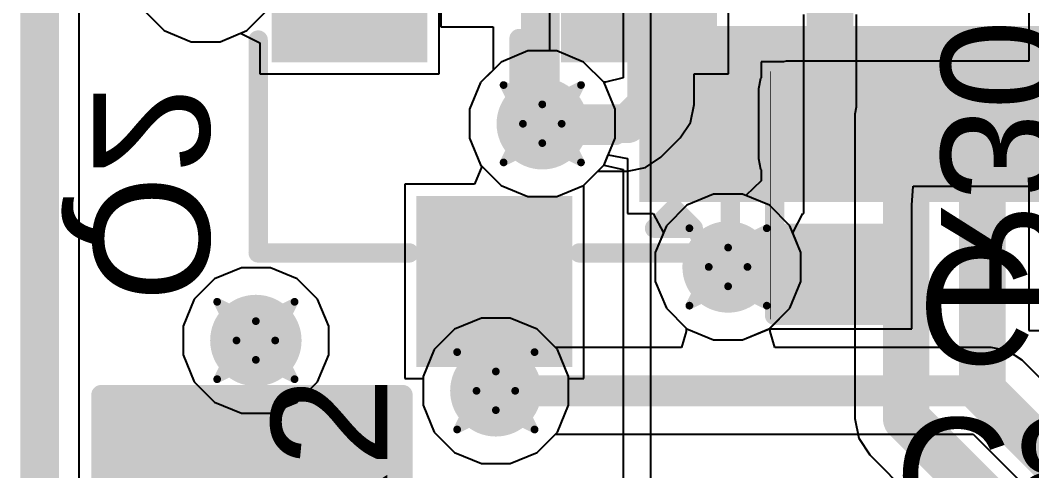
# Model space of a CAD drawing. Header units: inches. Extents: x -6 to 430, y 0 to 90.
# Drawn here: x -0.13 to 6.51, y 11.79 to 14.74 of the extents above; entities that cross this region are included whole.
import ezdxf

# ---------------------------------------------------------------- set-up
doc = ezdxf.new("R2010")
doc.units = ezdxf.units.IN
for name, color, linetype in [('Board_Outline', 56, 'Continuous'), ('Bottom Layer', 5, 'Continuous'), ('Bottom Overlay', 54, 'Continuous'), ('Bottom Paste', 16, 'Continuous'), ('Bottom Solder', 6, 'Continuous'), ('Drill Drawing', 1, 'Continuous'), ('Layer 1', 16, 'Continuous'), ('Layer 2', 76, 'Continuous'), ('Top Layer', 1, 'Continuous'), ('Top Overlay', 2, 'Continuous'), ('Top Paste', 8, 'Continuous'), ('Top Solder', 216, 'Continuous'), ('Via Holes', 16, 'Continuous')]:
    doc.layers.add(name, color=color, linetype=linetype)
doc.styles.add('Arial', font='', dxfattribs={"height": 0.2})
doc.styles.get('Arial').set_extended_font_data('Arial')

msp = doc.modelspace()

# ---------------------------------------------------------------- hatches: boundary and pattern name
at = {"layer": 'Bottom Layer'}
for points in [[(1.6238, 15.4886), (2.4438, 15.4886), (2.4438, 14.5686), (1.6238, 14.5686)], [(3.5238, 15.4886), (4.3438, 15.4886), (4.3438, 14.5686), (3.5238, 14.5686)], [(4.899, 13.8348), (6.9081, 13.8348), (6.9081, 14.292), (4.899, 14.292)], [(4.9117, 14.292), (5.5467, 14.292), (5.5467, 13.8348), (4.9117, 13.8348)], [(2.5738, 13.4886), (3.3938, 13.4886), (3.3938, 12.5686), (2.5738, 12.5686)], [(4.9117, 13.3522), (5.5467, 13.3522), (5.5467, 12.895), (4.9117, 12.895)], [(2.2828, 12.1838), (2.2828, 10.6598), (0.5048, 10.6598), (0.5048, 12.1838)]]:
    msp.add_hatch(color=5, dxfattribs=at).paths.add_polyline_path(points)
h = msp.add_hatch(color=5, dxfattribs=at)
edge = h.paths.add_edge_path()
edge.add_arc((3.2988, 14.0634), 0.3, 0, 360)
h = msp.add_hatch(color=5, dxfattribs=at)
edge = h.paths.add_edge_path()
edge.add_arc((4.518, 13.1236), 0.3, 0, 360)
h = msp.add_hatch(color=5, dxfattribs=at)
edge = h.paths.add_edge_path()
edge.add_arc((1.4192, 12.641), 0.3, 0, 360)
h = msp.add_hatch(color=5, dxfattribs=at)
edge = h.paths.add_edge_path()
edge.add_arc((2.994, 12.3108), 0.3, 0, 360)
at = {"layer": 'Bottom Paste'}
for points in [[(1.6238, 15.4886), (2.4438, 15.4886), (2.4438, 14.5686), (1.6238, 14.5686)], [(3.5238, 15.4886), (4.3438, 15.4886), (4.3438, 14.5686), (3.5238, 14.5686)], [(4.9117, 14.292), (5.5467, 14.292), (5.5467, 13.8348), (4.9117, 13.8348)], [(2.5738, 13.4886), (3.3938, 13.4886), (3.3938, 12.5686), (2.5738, 12.5686)], [(4.9117, 13.3522), (5.5467, 13.3522), (5.5467, 12.895), (4.9117, 12.895)], [(2.2828, 12.1838), (2.2828, 10.6598), (0.5048, 10.6598), (0.5048, 12.1838)]]:
    msp.add_hatch(color=16, dxfattribs=at).paths.add_polyline_path(points)
at = {"layer": 'Bottom Solder'}
for points in [[(1.5222, 15.5902), (2.5454, 15.5902), (2.5454, 14.467), (1.5222, 14.467)], [(3.4222, 15.5902), (4.4454, 15.5902), (4.4454, 14.467), (3.4222, 14.467)], [(4.8567, 14.347), (5.6017, 14.347), (5.6017, 13.7798), (4.8567, 13.7798)], [(2.4722, 13.5902), (3.4954, 13.5902), (3.4954, 12.467), (2.4722, 12.467)], [(4.8567, 13.4072), (5.6017, 13.4072), (5.6017, 12.84), (4.8567, 12.84)], [(2.3844, 12.2854), (2.3844, 10.5582), (0.4032, 10.5582), (0.4032, 12.2854)]]:
    msp.add_hatch(color=6, dxfattribs=at).paths.add_polyline_path(points)
at = {"layer": 'Layer 1'}
h = msp.add_hatch(color=16, dxfattribs=at)
edge = h.paths.add_edge_path()
edge.add_arc((3.2988, 14.0634), 0.3, 0, 360)
h = msp.add_hatch(color=16, dxfattribs=at)
edge = h.paths.add_edge_path()
edge.add_arc((4.518, 13.1236), 0.3, 0, 360)
h = msp.add_hatch(color=16, dxfattribs=at)
edge = h.paths.add_edge_path()
edge.add_arc((1.4192, 12.641), 0.3, 0, 360)
h = msp.add_hatch(color=16, dxfattribs=at)
edge = h.paths.add_edge_path()
edge.add_arc((2.994, 12.3108), 0.3, 0, 360)
at = {"layer": 'Layer 2'}
h = msp.add_hatch(color=76, dxfattribs=at)
edge = h.paths.add_edge_path()
edge.add_arc((3.2988, 14.0634), 0.3, 0, 360)
h = msp.add_hatch(color=76, dxfattribs=at)
edge = h.paths.add_edge_path()
edge.add_arc((4.518, 13.1236), 0.3, 0, 360)
h = msp.add_hatch(color=76, dxfattribs=at)
edge = h.paths.add_edge_path()
edge.add_arc((1.4192, 12.641), 0.3, 0, 360)
h = msp.add_hatch(color=76, dxfattribs=at)
edge = h.paths.add_edge_path()
edge.add_arc((2.994, 12.3108), 0.3, 0, 360)
at = {"layer": 'Top Layer'}
for points in [[(4.0364, 13.6522), (4.0364, 14.6022), (4.3364, 14.6022), (4.3364, 13.6522)], [(4.5364, 13.6522), (4.5364, 14.6022), (4.8364, 14.6022), (4.8364, 13.6522)], [(5.0364, 13.6522), (5.0364, 14.6022), (5.3364, 14.6022), (5.3364, 13.6522)], [(5.5364, 13.6522), (5.5364, 14.6022), (5.8364, 14.6022), (5.8364, 13.6522)], [(6.0364, 13.6522), (6.0364, 14.6022), (6.3364, 14.6022), (6.3364, 13.6522)]]:
    msp.add_hatch(color=1, dxfattribs=at).paths.add_polyline_path(points)
h = msp.add_hatch(color=1, dxfattribs=at)
edge = h.paths.add_edge_path()
edge.add_arc((3.2988, 14.0634), 0.3, 0, 360)
h = msp.add_hatch(color=1, dxfattribs=at)
edge = h.paths.add_edge_path()
edge.add_arc((4.518, 13.1236), 0.3, 0, 360)
h = msp.add_hatch(color=1, dxfattribs=at)
edge = h.paths.add_edge_path()
edge.add_arc((1.4192, 12.641), 0.3, 0, 360)
h = msp.add_hatch(color=1, dxfattribs=at)
edge = h.paths.add_edge_path()
edge.add_arc((2.994, 12.3108), 0.3, 0, 360)
at = {"layer": 'Top Paste'}
for points in [[(4.0364, 13.6522), (4.0364, 14.6022), (4.3364, 14.6022), (4.3364, 13.6522)], [(4.5364, 13.6522), (4.5364, 14.6022), (4.8364, 14.6022), (4.8364, 13.6522)], [(5.0364, 13.6522), (5.0364, 14.6022), (5.3364, 14.6022), (5.3364, 13.6522)], [(5.5364, 13.6522), (5.5364, 14.6022), (5.8364, 14.6022), (5.8364, 13.6522)], [(6.0364, 13.6522), (6.0364, 14.6022), (6.3364, 14.6022), (6.3364, 13.6522)]]:
    msp.add_hatch(color=8, dxfattribs=at).paths.add_polyline_path(points)
at = {"layer": 'Top Solder'}
for points in [[(3.9348, 13.5506), (3.9348, 14.7038), (4.438, 14.7038), (4.438, 13.5506)], [(4.4348, 13.5506), (4.4348, 14.7038), (4.938, 14.7038), (4.938, 13.5506)], [(4.9348, 13.5506), (4.9348, 14.7038), (5.438, 14.7038), (5.438, 13.5506)], [(5.4348, 13.5506), (5.4348, 14.7038), (5.938, 14.7038), (5.938, 13.5506)], [(5.9348, 13.5506), (5.9348, 14.7038), (6.438, 14.7038), (6.438, 13.5506)], [(6.4348, 13.5506), (6.4348, 14.7038), (6.938, 14.7038), (6.938, 13.5506)]]:
    msp.add_hatch(color=216, dxfattribs=at).paths.add_polyline_path(points)
at = {"layer": 'Via Holes'}
h = msp.add_hatch(color=7, dxfattribs=at)
edge = h.paths.add_edge_path()
edge.add_arc((3.2988, 14.0634), 0.15, 0, 360)
h = msp.add_hatch(color=7, dxfattribs=at)
edge = h.paths.add_edge_path()
edge.add_arc((4.518, 13.1236), 0.15, 0, 360)
h = msp.add_hatch(color=7, dxfattribs=at)
edge = h.paths.add_edge_path()
edge.add_arc((1.4192, 12.641), 0.15, 0, 360)
h = msp.add_hatch(color=7, dxfattribs=at)
edge = h.paths.add_edge_path()
edge.add_arc((2.994, 12.3108), 0.15, 0, 360)

# ---------------------------------------------------------------- linework, layer by layer
at = {"layer": 'Board_Outline'}
msp.add_lwpolyline([(0, 0, 0.254, 0.254, 0), (0, 50, 0.254, 0.254, 0)], format="xyseb", dxfattribs=at)
at = {"layer": 'Bottom Layer'}
for p, q in [((4.5216, 14.3908), (4.5216, 15.6664)), ((3.346, 15.6001), (3.346, 14.5412)), ((2.6216, 14.3908), (2.6216, 15.592)), ((0.259, 10.3077), (0.259, 15.3379)), ((0.6839, 14.8087), (0.8183, 14.6743)), ((6.4923, 14.8618), (6.4923, 14.4733)), ((0.8183, 14.6743), (0.994, 14.6016)), ((1.184, 14.6016), (1.319, 14.6575)), ((1.319, 14.6575), (1.446, 14.5948)), ((0.994, 14.6016), (1.184, 14.6016)), ((1.446, 14.5948), (1.446, 14.3908)), ((3.2038, 14.5412), (3.0281, 14.4685)), ((3.346, 14.5412), (3.2038, 14.5412)), ((4.899, 14.4733), (4.8815, 14.4698)), ((6.4923, 14.4733), (4.899, 14.4733)), ((3.0281, 14.4685), (2.8937, 14.3341)), ((4.8815, 14.4698), (4.7339, 14.4698)), ((4.7339, 14.4698), (4.7339, 14.3649)), ((1.446, 14.3908), (2.6216, 14.3908)), ((4.2954, 14.1904), (4.2954, 14.3908)), ((4.2954, 14.3908), (4.5216, 14.3908)), ((4.7315, 14.3614), (4.7177, 14.292)), ((4.7339, 14.3649), (4.7315, 14.3614)), ((2.8937, 14.3341), (2.821, 14.1584)), ((4.7177, 14.292), (4.7177, 13.8348)), ((2.821, 14.1584), (2.821, 13.9684)), ((4.2717, 14.0715), (4.2954, 14.1904)), ((4.2043, 13.9707), (4.2717, 14.0715)), ((2.821, 13.9684), (2.8937, 13.7927)), ((4.0773, 13.8437), (4.2043, 13.9707)), ((3.9765, 13.7763), (4.0773, 13.8437)), ((4.7177, 13.8348), (4.7315, 13.7654)), ((2.9028, 13.7837), (2.8542, 13.6664)), ((2.8937, 13.7927), (2.9028, 13.7837)), ((3.5716, 13.6605), (3.6637, 13.7526)), ((3.6637, 13.7526), (3.8576, 13.7526)), ((3.8576, 13.7526), (3.9765, 13.7763)), ((4.7315, 13.7654), (4.7339, 13.7619)), ((4.7339, 13.7619), (4.7339, 13.6888)), ((4.7339, 13.6888), (4.6334, 13.593)), ((2.8542, 13.6664), (2.396, 13.6664)), ((2.396, 13.6664), (2.396, 12.3908)), ((3.5716, 12.3908), (3.5716, 13.6605)), ((5.7245, 13.53), (5.7329, 13.6535)), ((5.7329, 13.6535), (6.4923, 13.6535)), ((6.4923, 13.6535), (6.4923, 12.7062)), ((4.423, 13.6014), (4.2473, 13.5287)), ((4.613, 13.6014), (4.423, 13.6014)), ((4.6334, 13.593), (4.613, 13.6014)), ((4.2473, 13.5287), (4.1129, 13.3943)), ((5.7245, 13.5265), (5.7245, 13.53)), ((5.7245, 12.7172), (5.7245, 13.5265)), ((4.1129, 13.3943), (4.0402, 13.2186)), ((4.0402, 13.2186), (4.0402, 13.0286)), ((4.0402, 13.0286), (4.1129, 12.8529)), ((4.1129, 12.8529), (4.2473, 12.7185)), ((4.2473, 12.7185), (4.423, 12.6458)), ((4.613, 12.6458), (4.7854, 12.7172)), ((4.7854, 12.7172), (5.7245, 12.7172)), ((6.4923, 12.7062), (8.8479, 12.7062)), ((4.423, 12.6458), (4.613, 12.6458)), ((2.396, 12.3908), (2.5162, 12.3908)), ((2.5162, 12.3908), (2.5162, 12.2158)), ((3.4718, 12.2158), (3.4718, 12.3908)), ((3.4718, 12.3908), (3.5716, 12.3908)), ((2.5162, 12.2158), (2.5889, 12.0401)), ((3.3991, 12.0401), (3.4718, 12.2158)), ((2.5889, 12.0401), (2.7233, 11.9057)), ((3.2647, 11.9057), (3.3991, 12.0401)), ((2.7233, 11.9057), (2.899, 11.833)), ((3.089, 11.833), (3.2647, 11.9057)), ((2.899, 11.833), (3.089, 11.833))]:
    msp.add_line(p, q, dxfattribs=at)
for points in [[(3.9846, 14.1904, 0.254, 0.254, 0), (3.9846, 16.0319, 0.254, 0.254, 0)], [(3.8576, 14.0634, 0.254, 0.254, 0), (3.9846, 14.1904, 0.254, 0.254, 0)], [(3.2988, 14.0634, 0.254, 0.254, 0), (3.8576, 14.0634, 0.254, 0.254, 0)], [(4.518, 13.1236, 0.3048, 0.3048, 0), (5.2292, 13.1236, 0.3048, 0.3048, 0)], [(2.9838, 12.321, 0.381, 0.381, 0), (2.9838, 13.0286, 0.381, 0.381, 0)], [(2.9838, 12.321, 0.381, 0.381, 0), (2.994, 12.3108, 0.381, 0.381, 0)]]:
    msp.add_lwpolyline(points, format="xyseb", dxfattribs=at)
for points in [[(3.9211, 14.1904, 0.127, 0.127, 1), (4.0481, 14.1904, 0.127, 0.127, 1)], [(3.9211, 14.1904, 0.127, 0.127, 1), (4.0481, 14.1904, 0.127, 0.127, 1)], [(3.2353, 14.0634, 0.127, 0.127, 1), (3.3623, 14.0634, 0.127, 0.127, 1)], [(3.7941, 14.0634, 0.127, 0.127, 1), (3.9211, 14.0634, 0.127, 0.127, 1)], [(3.7941, 14.0634, 0.127, 0.127, 1), (3.9211, 14.0634, 0.127, 0.127, 1)], [(4.4418, 13.1236, 0.1524, 0.1524, 1), (4.5942, 13.1236, 0.1524, 0.1524, 1)], [(5.153, 13.1236, 0.1524, 0.1524, 1), (5.3054, 13.1236, 0.1524, 0.1524, 1)], [(2.8885, 13.0286, 0.1905, 0.1905, 1), (3.079, 13.0286, 0.1905, 0.1905, 1)], [(2.8885, 12.321, 0.1905, 0.1905, 1), (3.079, 12.321, 0.1905, 0.1905, 1)], [(2.8885, 12.321, 0.1905, 0.1905, 1), (3.079, 12.321, 0.1905, 0.1905, 1)], [(2.8987, 12.3108, 0.1905, 0.1905, 1), (3.0892, 12.3108, 0.1905, 0.1905, 1)]]:
    msp.add_lwpolyline(points, format="xyseb", close=True, dxfattribs=at)
at = {"layer": 'Bottom Overlay'}
for points in [[(1.4344, 13.2158, 0.127, 0.127, 0), (1.4344, 14.6128, 0.127, 0.127, 0)], [(4.5332, 13.2158, 0.127, 0.127, 0), (4.5332, 14.6128, 0.127, 0.127, 0)], [(4.8228, 14.3809, 0.127, 0.127, 0), (5.6356, 14.3809, 0.127, 0.127, 0)], [(4.8228, 12.8061, 0.127, 0.127, 0), (4.8228, 14.3809, 0.127, 0.127, 0)], [(4.7974, 12.7807, 0.00323, 0.00323, 0), (4.7974, 14.4063, 0.00323, 0.00323, 0)], [(5.6356, 12.8061, 0.127, 0.127, 0), (5.6356, 14.3809, 0.127, 0.127, 0)], [(1.4344, 13.2158, 0.127, 0.127, 0), (2.425, 13.2158, 0.127, 0.127, 0)], [(3.5426, 13.2158, 0.127, 0.127, 0), (4.5332, 13.2158, 0.127, 0.127, 0)], [(4.8228, 12.8061, 0.127, 0.127, 0), (5.6356, 12.8061, 0.127, 0.127, 0)], [(0.4032, 10.7614, 0.127, 0.127, 0), (0.4032, 12.2854, 0.127, 0.127, 0)], [(0.4032, 12.2854, 0.127, 0.127, 0), (2.3844, 12.2854, 0.127, 0.127, 0)], [(2.3844, 10.7614, 0.127, 0.127, 0), (2.3844, 12.2854, 0.127, 0.127, 0)]]:
    msp.add_lwpolyline(points, format="xyseb", dxfattribs=at)
for points in [[(1.4026, 14.6128, 0.0635, 0.0635, 1), (1.4661, 14.6128, 0.0635, 0.0635, 1)], [(4.5014, 14.6128, 0.0635, 0.0635, 1), (4.5649, 14.6128, 0.0635, 0.0635, 1)], [(4.791, 14.3809, 0.0635, 0.0635, 1), (4.8545, 14.3809, 0.0635, 0.0635, 1)], [(4.791, 14.3809, 0.0635, 0.0635, 1), (4.8545, 14.3809, 0.0635, 0.0635, 1)], [(4.7966, 14.4063, 0.00161, 0.00161, 1), (4.7982, 14.4063, 0.00161, 0.00161, 1)], [(5.6038, 14.3809, 0.0635, 0.0635, 1), (5.6673, 14.3809, 0.0635, 0.0635, 1)], [(5.6038, 14.3809, 0.0635, 0.0635, 1), (5.6673, 14.3809, 0.0635, 0.0635, 1)], [(1.4026, 13.2158, 0.0635, 0.0635, 1), (1.4661, 13.2158, 0.0635, 0.0635, 1)], [(1.4026, 13.2158, 0.0635, 0.0635, 1), (1.4661, 13.2158, 0.0635, 0.0635, 1)], [(2.3932, 13.2158, 0.0635, 0.0635, 1), (2.4567, 13.2158, 0.0635, 0.0635, 1)], [(3.5108, 13.2158, 0.0635, 0.0635, 1), (3.5743, 13.2158, 0.0635, 0.0635, 1)], [(4.5014, 13.2158, 0.0635, 0.0635, 1), (4.5649, 13.2158, 0.0635, 0.0635, 1)], [(4.5014, 13.2158, 0.0635, 0.0635, 1), (4.5649, 13.2158, 0.0635, 0.0635, 1)], [(4.791, 12.8061, 0.0635, 0.0635, 1), (4.8545, 12.8061, 0.0635, 0.0635, 1)], [(4.791, 12.8061, 0.0635, 0.0635, 1), (4.8545, 12.8061, 0.0635, 0.0635, 1)], [(5.6038, 12.8061, 0.0635, 0.0635, 1), (5.6673, 12.8061, 0.0635, 0.0635, 1)], [(5.6038, 12.8061, 0.0635, 0.0635, 1), (5.6673, 12.8061, 0.0635, 0.0635, 1)], [(4.7966, 12.7807, 0.00161, 0.00161, 1), (4.7982, 12.7807, 0.00161, 0.00161, 1)], [(0.3714, 12.2854, 0.0635, 0.0635, 1), (0.4349, 12.2854, 0.0635, 0.0635, 1)], [(0.3714, 12.2854, 0.0635, 0.0635, 1), (0.4349, 12.2854, 0.0635, 0.0635, 1)], [(2.3526, 12.2854, 0.0635, 0.0635, 1), (2.4161, 12.2854, 0.0635, 0.0635, 1)], [(2.3526, 12.2854, 0.0635, 0.0635, 1), (2.4161, 12.2854, 0.0635, 0.0635, 1)]]:
    msp.add_lwpolyline(points, format="xyseb", close=True, dxfattribs=at)
at = {"layer": 'Drill Drawing'}
for points in [[(3.0448, 14.3174, 0.0508, 0.0508, 0), (3.2988, 14.1904, 0.0508, 0.0508, 0)], [(3.0448, 14.3174, 0.0508, 0.0508, 0), (3.1718, 14.0634, 0.0508, 0.0508, 0)], [(3.2988, 14.1904, 0.0508, 0.0508, 0), (3.5528, 14.3174, 0.0508, 0.0508, 0)], [(3.4258, 14.0634, 0.0508, 0.0508, 0), (3.5528, 14.3174, 0.0508, 0.0508, 0)], [(3.0448, 13.8094, 0.0508, 0.0508, 0), (3.1718, 14.0634, 0.0508, 0.0508, 0)], [(3.4258, 14.0634, 0.0508, 0.0508, 0), (3.5528, 13.8094, 0.0508, 0.0508, 0)], [(3.0448, 13.8094, 0.0508, 0.0508, 0), (3.2988, 13.9364, 0.0508, 0.0508, 0)], [(3.2988, 13.9364, 0.0508, 0.0508, 0), (3.5528, 13.8094, 0.0508, 0.0508, 0)], [(4.264, 13.3776, 0.0508, 0.0508, 0), (4.518, 13.2506, 0.0508, 0.0508, 0)], [(4.264, 13.3776, 0.0508, 0.0508, 0), (4.391, 13.1236, 0.0508, 0.0508, 0)], [(4.518, 13.2506, 0.0508, 0.0508, 0), (4.772, 13.3776, 0.0508, 0.0508, 0)], [(4.645, 13.1236, 0.0508, 0.0508, 0), (4.772, 13.3776, 0.0508, 0.0508, 0)], [(4.264, 12.8696, 0.0508, 0.0508, 0), (4.391, 13.1236, 0.0508, 0.0508, 0)], [(4.645, 13.1236, 0.0508, 0.0508, 0), (4.772, 12.8696, 0.0508, 0.0508, 0)], [(4.264, 12.8696, 0.0508, 0.0508, 0), (4.518, 12.9966, 0.0508, 0.0508, 0)], [(4.518, 12.9966, 0.0508, 0.0508, 0), (4.772, 12.8696, 0.0508, 0.0508, 0)], [(1.1652, 12.895, 0.0508, 0.0508, 0), (1.4192, 12.768, 0.0508, 0.0508, 0)], [(1.1652, 12.895, 0.0508, 0.0508, 0), (1.2922, 12.641, 0.0508, 0.0508, 0)], [(1.4192, 12.768, 0.0508, 0.0508, 0), (1.6732, 12.895, 0.0508, 0.0508, 0)], [(1.5462, 12.641, 0.0508, 0.0508, 0), (1.6732, 12.895, 0.0508, 0.0508, 0)], [(1.1652, 12.387, 0.0508, 0.0508, 0), (1.2922, 12.641, 0.0508, 0.0508, 0)], [(1.5462, 12.641, 0.0508, 0.0508, 0), (1.6732, 12.387, 0.0508, 0.0508, 0)], [(2.74, 12.5648, 0.0508, 0.0508, 0), (2.994, 12.4378, 0.0508, 0.0508, 0)], [(2.74, 12.5648, 0.0508, 0.0508, 0), (2.867, 12.3108, 0.0508, 0.0508, 0)], [(2.994, 12.4378, 0.0508, 0.0508, 0), (3.248, 12.5648, 0.0508, 0.0508, 0)], [(3.121, 12.3108, 0.0508, 0.0508, 0), (3.248, 12.5648, 0.0508, 0.0508, 0)], [(1.1652, 12.387, 0.0508, 0.0508, 0), (1.4192, 12.514, 0.0508, 0.0508, 0)], [(1.4192, 12.514, 0.0508, 0.0508, 0), (1.6732, 12.387, 0.0508, 0.0508, 0)], [(2.74, 12.0568, 0.0508, 0.0508, 0), (2.867, 12.3108, 0.0508, 0.0508, 0)], [(3.121, 12.3108, 0.0508, 0.0508, 0), (3.248, 12.0568, 0.0508, 0.0508, 0)], [(2.74, 12.0568, 0.0508, 0.0508, 0), (2.994, 12.1838, 0.0508, 0.0508, 0)], [(2.994, 12.1838, 0.0508, 0.0508, 0), (3.248, 12.0568, 0.0508, 0.0508, 0)]]:
    msp.add_lwpolyline(points, format="xyseb", dxfattribs=at)
for points in [[(3.0321, 14.3174, 0.0254, 0.0254, 1), (3.0575, 14.3174, 0.0254, 0.0254, 1)], [(3.0321, 14.3174, 0.0254, 0.0254, 1), (3.0575, 14.3174, 0.0254, 0.0254, 1)], [(3.5401, 14.3174, 0.0254, 0.0254, 1), (3.5655, 14.3174, 0.0254, 0.0254, 1)], [(3.5401, 14.3174, 0.0254, 0.0254, 1), (3.5655, 14.3174, 0.0254, 0.0254, 1)], [(3.2861, 14.1904, 0.0254, 0.0254, 1), (3.3115, 14.1904, 0.0254, 0.0254, 1)], [(3.2861, 14.1904, 0.0254, 0.0254, 1), (3.3115, 14.1904, 0.0254, 0.0254, 1)], [(3.1591, 14.0634, 0.0254, 0.0254, 1), (3.1845, 14.0634, 0.0254, 0.0254, 1)], [(3.1591, 14.0634, 0.0254, 0.0254, 1), (3.1845, 14.0634, 0.0254, 0.0254, 1)], [(3.4131, 14.0634, 0.0254, 0.0254, 1), (3.4385, 14.0634, 0.0254, 0.0254, 1)], [(3.4131, 14.0634, 0.0254, 0.0254, 1), (3.4385, 14.0634, 0.0254, 0.0254, 1)], [(3.2861, 13.9364, 0.0254, 0.0254, 1), (3.3115, 13.9364, 0.0254, 0.0254, 1)], [(3.2861, 13.9364, 0.0254, 0.0254, 1), (3.3115, 13.9364, 0.0254, 0.0254, 1)], [(3.0321, 13.8094, 0.0254, 0.0254, 1), (3.0575, 13.8094, 0.0254, 0.0254, 1)], [(3.0321, 13.8094, 0.0254, 0.0254, 1), (3.0575, 13.8094, 0.0254, 0.0254, 1)], [(3.5401, 13.8094, 0.0254, 0.0254, 1), (3.5655, 13.8094, 0.0254, 0.0254, 1)], [(3.5401, 13.8094, 0.0254, 0.0254, 1), (3.5655, 13.8094, 0.0254, 0.0254, 1)], [(4.2513, 13.3776, 0.0254, 0.0254, 1), (4.2767, 13.3776, 0.0254, 0.0254, 1)], [(4.2513, 13.3776, 0.0254, 0.0254, 1), (4.2767, 13.3776, 0.0254, 0.0254, 1)], [(4.7593, 13.3776, 0.0254, 0.0254, 1), (4.7847, 13.3776, 0.0254, 0.0254, 1)], [(4.7593, 13.3776, 0.0254, 0.0254, 1), (4.7847, 13.3776, 0.0254, 0.0254, 1)], [(4.5053, 13.2506, 0.0254, 0.0254, 1), (4.5307, 13.2506, 0.0254, 0.0254, 1)], [(4.5053, 13.2506, 0.0254, 0.0254, 1), (4.5307, 13.2506, 0.0254, 0.0254, 1)], [(4.3783, 13.1236, 0.0254, 0.0254, 1), (4.4037, 13.1236, 0.0254, 0.0254, 1)], [(4.3783, 13.1236, 0.0254, 0.0254, 1), (4.4037, 13.1236, 0.0254, 0.0254, 1)], [(4.6323, 13.1236, 0.0254, 0.0254, 1), (4.6577, 13.1236, 0.0254, 0.0254, 1)], [(4.6323, 13.1236, 0.0254, 0.0254, 1), (4.6577, 13.1236, 0.0254, 0.0254, 1)], [(4.5053, 12.9966, 0.0254, 0.0254, 1), (4.5307, 12.9966, 0.0254, 0.0254, 1)], [(4.5053, 12.9966, 0.0254, 0.0254, 1), (4.5307, 12.9966, 0.0254, 0.0254, 1)], [(1.1525, 12.895, 0.0254, 0.0254, 1), (1.1779, 12.895, 0.0254, 0.0254, 1)], [(1.1525, 12.895, 0.0254, 0.0254, 1), (1.1779, 12.895, 0.0254, 0.0254, 1)], [(1.6605, 12.895, 0.0254, 0.0254, 1), (1.6859, 12.895, 0.0254, 0.0254, 1)], [(1.6605, 12.895, 0.0254, 0.0254, 1), (1.6859, 12.895, 0.0254, 0.0254, 1)], [(4.2513, 12.8696, 0.0254, 0.0254, 1), (4.2767, 12.8696, 0.0254, 0.0254, 1)], [(4.2513, 12.8696, 0.0254, 0.0254, 1), (4.2767, 12.8696, 0.0254, 0.0254, 1)], [(4.7593, 12.8696, 0.0254, 0.0254, 1), (4.7847, 12.8696, 0.0254, 0.0254, 1)], [(4.7593, 12.8696, 0.0254, 0.0254, 1), (4.7847, 12.8696, 0.0254, 0.0254, 1)], [(1.4065, 12.768, 0.0254, 0.0254, 1), (1.4319, 12.768, 0.0254, 0.0254, 1)], [(1.4065, 12.768, 0.0254, 0.0254, 1), (1.4319, 12.768, 0.0254, 0.0254, 1)], [(1.2795, 12.641, 0.0254, 0.0254, 1), (1.3049, 12.641, 0.0254, 0.0254, 1)], [(1.2795, 12.641, 0.0254, 0.0254, 1), (1.3049, 12.641, 0.0254, 0.0254, 1)], [(1.5335, 12.641, 0.0254, 0.0254, 1), (1.5589, 12.641, 0.0254, 0.0254, 1)], [(1.5335, 12.641, 0.0254, 0.0254, 1), (1.5589, 12.641, 0.0254, 0.0254, 1)], [(2.7273, 12.5648, 0.0254, 0.0254, 1), (2.7527, 12.5648, 0.0254, 0.0254, 1)], [(2.7273, 12.5648, 0.0254, 0.0254, 1), (2.7527, 12.5648, 0.0254, 0.0254, 1)], [(3.2353, 12.5648, 0.0254, 0.0254, 1), (3.2607, 12.5648, 0.0254, 0.0254, 1)], [(3.2353, 12.5648, 0.0254, 0.0254, 1), (3.2607, 12.5648, 0.0254, 0.0254, 1)], [(1.4065, 12.514, 0.0254, 0.0254, 1), (1.4319, 12.514, 0.0254, 0.0254, 1)], [(1.4065, 12.514, 0.0254, 0.0254, 1), (1.4319, 12.514, 0.0254, 0.0254, 1)], [(2.9813, 12.4378, 0.0254, 0.0254, 1), (3.0067, 12.4378, 0.0254, 0.0254, 1)], [(2.9813, 12.4378, 0.0254, 0.0254, 1), (3.0067, 12.4378, 0.0254, 0.0254, 1)], [(1.1525, 12.387, 0.0254, 0.0254, 1), (1.1779, 12.387, 0.0254, 0.0254, 1)], [(1.1525, 12.387, 0.0254, 0.0254, 1), (1.1779, 12.387, 0.0254, 0.0254, 1)], [(1.6605, 12.387, 0.0254, 0.0254, 1), (1.6859, 12.387, 0.0254, 0.0254, 1)], [(1.6605, 12.387, 0.0254, 0.0254, 1), (1.6859, 12.387, 0.0254, 0.0254, 1)], [(2.8543, 12.3108, 0.0254, 0.0254, 1), (2.8797, 12.3108, 0.0254, 0.0254, 1)], [(2.8543, 12.3108, 0.0254, 0.0254, 1), (2.8797, 12.3108, 0.0254, 0.0254, 1)], [(3.1083, 12.3108, 0.0254, 0.0254, 1), (3.1337, 12.3108, 0.0254, 0.0254, 1)], [(3.1083, 12.3108, 0.0254, 0.0254, 1), (3.1337, 12.3108, 0.0254, 0.0254, 1)], [(2.9813, 12.1838, 0.0254, 0.0254, 1), (3.0067, 12.1838, 0.0254, 0.0254, 1)], [(2.9813, 12.1838, 0.0254, 0.0254, 1), (3.0067, 12.1838, 0.0254, 0.0254, 1)], [(2.7273, 12.0568, 0.0254, 0.0254, 1), (2.7527, 12.0568, 0.0254, 0.0254, 1)], [(2.7273, 12.0568, 0.0254, 0.0254, 1), (2.7527, 12.0568, 0.0254, 0.0254, 1)], [(3.2353, 12.0568, 0.0254, 0.0254, 1), (3.2607, 12.0568, 0.0254, 0.0254, 1)], [(3.2353, 12.0568, 0.0254, 0.0254, 1), (3.2607, 12.0568, 0.0254, 0.0254, 1)]]:
    msp.add_lwpolyline(points, format="xyseb", close=True, dxfattribs=at)
at = {"layer": 'Layer 1'}
for p, q in [((0.259, 0.259), (0.259, 41.6141)), ((0.6839, 14.8087), (0.8183, 14.6743)), ((1.3597, 14.6743), (1.4941, 14.8087)), ((0.8183, 14.6743), (0.994, 14.6016)), ((1.184, 14.6016), (1.3597, 14.6743)), ((0.994, 14.6016), (1.184, 14.6016)), ((3.2038, 14.5412), (3.0281, 14.4685)), ((3.3938, 14.5412), (3.2038, 14.5412)), ((3.5695, 14.4685), (3.3938, 14.5412)), ((3.0281, 14.4685), (2.8937, 14.3341)), ((3.7039, 14.3341), (3.5695, 14.4685)), ((2.8937, 14.3341), (2.821, 14.1584)), ((3.7766, 14.1584), (3.7039, 14.3341)), ((2.821, 14.1584), (2.821, 13.9684)), ((3.7766, 13.9684), (3.7766, 14.1584)), ((2.821, 13.9684), (2.8937, 13.7927)), ((3.7039, 13.7927), (3.7766, 13.9684)), ((2.8937, 13.7927), (3.0281, 13.6583)), ((3.5695, 13.6583), (3.7039, 13.7927)), ((3.0281, 13.6583), (3.2038, 13.5856)), ((3.3938, 13.5856), (3.5695, 13.6583)), ((3.2038, 13.5856), (3.3938, 13.5856)), ((4.423, 13.6014), (4.2473, 13.5287)), ((4.613, 13.6014), (4.423, 13.6014)), ((4.7887, 13.5287), (4.613, 13.6014)), ((4.2473, 13.5287), (4.1129, 13.3943)), ((4.9231, 13.3943), (4.7887, 13.5287)), ((4.1129, 13.3943), (4.0402, 13.2186)), ((4.9958, 13.2186), (4.9231, 13.3943)), ((4.0402, 13.2186), (4.0402, 13.0286)), ((4.9958, 13.0286), (4.9958, 13.2186)), ((4.0402, 13.0286), (4.1129, 12.8529)), ((4.9231, 12.8529), (4.9958, 13.0286)), ((4.1129, 12.8529), (4.2432, 12.7227)), ((4.7928, 12.7227), (4.9231, 12.8529)), ((2.899, 12.7886), (2.7233, 12.7159)), ((3.089, 12.7886), (2.899, 12.7886)), ((3.2647, 12.7159), (3.089, 12.7886)), ((2.7233, 12.7159), (2.5889, 12.5815)), ((3.3848, 12.5957), (3.2647, 12.7159)), ((4.2422, 12.7006), (4.2121, 12.5957)), ((4.2432, 12.7227), (4.2422, 12.7006)), ((4.7938, 12.7006), (4.7928, 12.7227)), ((4.8239, 12.5957), (4.7938, 12.7006)), ((2.5889, 12.5815), (2.5162, 12.4058)), ((4.2121, 12.5957), (3.3848, 12.5957)), ((6.2452, 12.5957), (4.8239, 12.5957)), ((6.3542, 12.574), (6.2452, 12.5957)), ((6.2452, 12.5957), (6.2452, 12.5957)), ((6.4466, 12.5122), (6.3542, 12.574)), ((8.6238, 10.3351), (6.4466, 12.5122)), ((2.5162, 12.4058), (2.5162, 12.2158)), ((2.5162, 12.2158), (2.5889, 12.0401)), ((2.5889, 12.0401), (2.7233, 11.9057)), ((3.2647, 11.9057), (3.3848, 12.0259)), ((3.3848, 12.0259), (6.1272, 12.0259)), ((6.1272, 12.0259), (8.3044, 9.8488)), ((2.7233, 11.9057), (2.899, 11.833)), ((3.089, 11.833), (3.2647, 11.9057)), ((2.899, 11.833), (3.089, 11.833))]:
    msp.add_line(p, q, dxfattribs=at)
for points in [[(2.994, 12.3108, 0.2032, 0.2032, 0), (6.2452, 12.3108, 0.2032, 0.2032, 0)], [(6.2452, 12.3108, 0.2032, 0.2032, 0), (8.5058, 10.0502, 0.2032, 0.2032, 0)]]:
    msp.add_lwpolyline(points, format="xyseb", dxfattribs=at)
for points in [[(2.9432, 12.3108, 0.1016, 0.1016, 1), (3.0448, 12.3108, 0.1016, 0.1016, 1)], [(6.1944, 12.3108, 0.1016, 0.1016, 1), (6.296, 12.3108, 0.1016, 0.1016, 1)], [(6.1944, 12.3108, 0.1016, 0.1016, 1), (6.296, 12.3108, 0.1016, 0.1016, 1)]]:
    msp.add_lwpolyline(points, format="xyseb", close=True, dxfattribs=at)
at = {"layer": 'Layer 2'}
for p, q in [((0.259, 0.259), (0.259, 49.741)), ((3.8287, 17.1189), (3.8287, 14.3645)), ((4.01, 13.7623), (4.01, 17.1189)), ((0.6839, 14.8087), (0.8183, 14.6743)), ((1.3597, 14.6743), (1.4941, 14.8087)), ((0.8183, 14.6743), (0.994, 14.6016)), ((1.184, 14.6016), (1.3597, 14.6743)), ((0.994, 14.6016), (1.184, 14.6016)), ((3.2038, 14.5412), (3.0281, 14.4685)), ((3.3938, 14.5412), (3.2038, 14.5412)), ((3.5695, 14.4685), (3.3938, 14.5412)), ((3.0281, 14.4685), (2.8937, 14.3341)), ((3.7017, 14.3362), (3.5695, 14.4685)), ((3.8287, 14.3645), (3.7138, 14.3365)), ((2.8937, 14.3341), (2.821, 14.1584)), ((3.7138, 14.3365), (3.7017, 14.3362)), ((2.821, 14.1584), (2.821, 13.9684)), ((2.821, 13.9684), (2.8937, 13.7927)), ((2.8937, 13.7927), (3.0281, 13.6583)), ((3.5695, 13.6583), (3.7017, 13.7906)), ((3.7017, 13.7906), (3.7138, 13.7903)), ((3.7138, 13.7903), (3.8287, 13.7623)), ((3.8287, 13.7623), (3.8287, 11.1823)), ((4.01, 11.1823), (4.01, 13.7623)), ((3.0281, 13.6583), (3.2038, 13.5856)), ((3.3938, 13.5856), (3.5695, 13.6583)), ((3.2038, 13.5856), (3.3938, 13.5856)), ((1.3242, 13.1188), (1.1485, 13.0461)), ((1.5142, 13.1188), (1.3242, 13.1188)), ((1.6899, 13.0461), (1.5142, 13.1188)), ((1.1485, 13.0461), (1.0141, 12.9117)), ((1.8243, 12.9117), (1.6899, 13.0461)), ((1.0141, 12.9117), (0.9414, 12.736)), ((1.897, 12.736), (1.8243, 12.9117)), ((2.899, 12.7886), (2.7233, 12.7159)), ((3.089, 12.7886), (2.899, 12.7886)), ((3.2647, 12.7159), (3.089, 12.7886)), ((0.9414, 12.736), (0.9414, 12.546)), ((1.897, 12.546), (1.897, 12.736)), ((2.7233, 12.7159), (2.5889, 12.5815)), ((3.3991, 12.5815), (3.2647, 12.7159)), ((0.9414, 12.546), (1.0141, 12.3703)), ((1.8243, 12.3703), (1.897, 12.546)), ((2.5889, 12.5815), (2.5162, 12.4058)), ((3.4718, 12.4058), (3.3991, 12.5815)), ((1.0141, 12.3703), (1.1485, 12.2359)), ((1.6899, 12.2359), (1.8243, 12.3703)), ((2.5162, 12.4058), (2.5162, 12.2158)), ((3.4718, 12.2158), (3.4718, 12.4058)), ((1.1485, 12.2359), (1.3242, 12.1632)), ((1.5142, 12.1632), (1.6899, 12.2359)), ((2.5162, 12.2158), (2.5889, 12.0401)), ((3.3991, 12.0401), (3.4718, 12.2158)), ((1.3242, 12.1632), (1.5142, 12.1632)), ((2.5889, 12.0401), (2.7233, 11.9057)), ((3.2647, 11.9057), (3.3991, 12.0401)), ((2.7233, 11.9057), (2.899, 11.833)), ((3.089, 11.833), (3.2647, 11.9057)), ((2.899, 11.833), (3.089, 11.833))]:
    msp.add_line(p, q, dxfattribs=at)
at = {"layer": 'Top Layer'}
for p, q in [((0.259, 0.259), (0.259, 41.9703)), ((2.6336, 15.7341), (2.6336, 14.6994)), ((0.6839, 14.8087), (0.8183, 14.6743)), ((1.3597, 14.6743), (1.4941, 14.8087)), ((5.0142, 13.4744), (5.0142, 14.78)), ((5.3586, 14.78), (5.3586, 14.1718)), ((0.8183, 14.6743), (0.994, 14.6016)), ((1.184, 14.6016), (1.3597, 14.6743)), ((2.6336, 14.6994), (2.9756, 14.6994)), ((2.9756, 14.6994), (2.9756, 14.4159)), ((0.994, 14.6016), (1.184, 14.6016)), ((2.9756, 14.4159), (2.8937, 14.3341)), ((2.8937, 14.3341), (2.821, 14.1584)), ((2.821, 14.1584), (2.821, 13.9684)), ((5.3586, 14.1718), (5.3497, 14.1272)), ((5.3497, 14.1272), (5.3497, 12.1283)), ((2.821, 13.9684), (2.8937, 13.7927)), ((3.7039, 13.7927), (3.7316, 13.8597)), ((3.7316, 13.8597), (3.8586, 13.8345)), ((3.8586, 13.8345), (3.8586, 13.4744)), ((2.8937, 13.7927), (3.0281, 13.6583)), ((3.5695, 13.6583), (3.7039, 13.7927)), ((3.0281, 13.6583), (3.2038, 13.5856)), ((3.3938, 13.5856), (3.5695, 13.6583)), ((3.2038, 13.5856), (3.3938, 13.5856)), ((3.8586, 13.4744), (4.0272, 13.4744)), ((4.0272, 13.4744), (4.0935, 13.3474)), ((4.9425, 13.3474), (5.0088, 13.4744)), ((5.0088, 13.4744), (5.0142, 13.4744)), ((4.0935, 13.3474), (4.0402, 13.2186)), ((4.9958, 13.2186), (4.9425, 13.3474)), ((4.0402, 13.2186), (4.0402, 13.0286)), ((4.9958, 13.0286), (4.9958, 13.2186)), ((4.0402, 13.0286), (4.1129, 12.8529)), ((4.9231, 12.8529), (4.9958, 13.0286)), ((4.1129, 12.8529), (4.2473, 12.7185)), ((4.7887, 12.7185), (4.9231, 12.8529)), ((2.899, 12.7886), (2.7233, 12.7159)), ((3.089, 12.7886), (2.899, 12.7886)), ((3.2647, 12.7159), (3.089, 12.7886)), ((2.7233, 12.7159), (2.5889, 12.5815)), ((3.3991, 12.5815), (3.2647, 12.7159)), ((4.2473, 12.7185), (4.423, 12.6458)), ((4.613, 12.6458), (4.7887, 12.7185)), ((4.423, 12.6458), (4.613, 12.6458)), ((2.5889, 12.5815), (2.5162, 12.4058)), ((3.4718, 12.4058), (3.3991, 12.5815)), ((2.5162, 12.4058), (2.5162, 12.2158)), ((3.4718, 12.2158), (3.4718, 12.4058)), ((2.5162, 12.2158), (2.5889, 12.0401)), ((3.3991, 12.0401), (3.4718, 12.2158)), ((5.3497, 12.1283), (5.3754, 11.9995)), ((2.5889, 12.0401), (2.7233, 11.9057)), ((3.2647, 11.9057), (3.3991, 12.0401)), ((5.3754, 11.9995), (5.4483, 11.8902)), ((2.7233, 11.9057), (2.899, 11.833)), ((3.089, 11.833), (3.2647, 11.9057)), ((5.4483, 11.8902), (5.9593, 11.3792)), ((2.899, 11.833), (3.089, 11.833))]:
    msp.add_line(p, q, dxfattribs=at)
for points in [[(5.1864, 14.1272, 0.3048, 0.3048, 0), (5.1864, 16.0272, 0.3048, 0.3048, 0)], [(3.2864, 14.0758, 0.254, 0.254, 0), (3.2864, 15.0272, 0.254, 0.254, 0)], [(5.6864, 12.1283, 0.3048, 0.3048, 0), (5.6864, 14.1272, 0.3048, 0.3048, 0)], [(6.1864, 12.3108, 0.3048, 0.3048, 0), (6.1864, 14.1272, 0.3048, 0.3048, 0)], [(3.2864, 14.0758, 0.254, 0.254, 0), (3.2988, 14.0634, 0.254, 0.254, 0)], [(6.1864, 12.3108, 0.3048, 0.3048, 0), (6.7786, 11.7186, 0.3048, 0.3048, 0)], [(5.6864, 12.1283, 0.3048, 0.3048, 0), (6.296, 11.5187, 0.3048, 0.3048, 0)]]:
    msp.add_lwpolyline(points, format="xyseb", dxfattribs=at)
for points in [[(5.1102, 14.1272, 0.1524, 0.1524, 1), (5.2626, 14.1272, 0.1524, 0.1524, 1)], [(5.6102, 14.1272, 0.1524, 0.1524, 1), (5.7626, 14.1272, 0.1524, 0.1524, 1)], [(6.1102, 14.1272, 0.1524, 0.1524, 1), (6.2626, 14.1272, 0.1524, 0.1524, 1)], [(3.2229, 14.0758, 0.127, 0.127, 1), (3.3499, 14.0758, 0.127, 0.127, 1)], [(3.2229, 14.0758, 0.127, 0.127, 1), (3.3499, 14.0758, 0.127, 0.127, 1)], [(3.2353, 14.0634, 0.127, 0.127, 1), (3.3623, 14.0634, 0.127, 0.127, 1)], [(6.1102, 12.3108, 0.1524, 0.1524, 1), (6.2626, 12.3108, 0.1524, 0.1524, 1)], [(6.1102, 12.3108, 0.1524, 0.1524, 1), (6.2626, 12.3108, 0.1524, 0.1524, 1)], [(5.6102, 12.1283, 0.1524, 0.1524, 1), (5.7626, 12.1283, 0.1524, 0.1524, 1)], [(5.6102, 12.1283, 0.1524, 0.1524, 1), (5.7626, 12.1283, 0.1524, 0.1524, 1)]]:
    msp.add_lwpolyline(points, format="xyseb", close=True, dxfattribs=at)
at = {"layer": 'Top Overlay'}
for points in [[(3.1464, 13.9872, 0.127, 0.127, 0), (3.1464, 14.6222, 0.127, 0.127, 0)], [(3.1464, 13.9872, 0.127, 0.127, 0), (3.7814, 13.9872, 0.127, 0.127, 0)], [(4.0354, 13.3776, 0.127, 0.127, 0), (4.1624, 13.5046, 0.127, 0.127, 0)], [(4.1624, 13.5046, 0.127, 0.127, 0), (4.2894, 13.3776, 0.127, 0.127, 0)], [(4.0354, 13.3776, 0.127, 0.127, 0), (4.2894, 13.3776, 0.127, 0.127, 0)]]:
    msp.add_lwpolyline(points, format="xyseb", dxfattribs=at)
for points in [[(3.1146, 14.6222, 0.0635, 0.0635, 1), (3.1781, 14.6222, 0.0635, 0.0635, 1)], [(3.1146, 13.9872, 0.0635, 0.0635, 1), (3.1781, 13.9872, 0.0635, 0.0635, 1)], [(3.1146, 13.9872, 0.0635, 0.0635, 1), (3.1781, 13.9872, 0.0635, 0.0635, 1)], [(3.7496, 13.9872, 0.0635, 0.0635, 1), (3.8131, 13.9872, 0.0635, 0.0635, 1)], [(4.1306, 13.5046, 0.0635, 0.0635, 1), (4.1941, 13.5046, 0.0635, 0.0635, 1)], [(4.1306, 13.5046, 0.0635, 0.0635, 1), (4.1941, 13.5046, 0.0635, 0.0635, 1)], [(4.0036, 13.3776, 0.0635, 0.0635, 1), (4.0671, 13.3776, 0.0635, 0.0635, 1)], [(4.0036, 13.3776, 0.0635, 0.0635, 1), (4.0671, 13.3776, 0.0635, 0.0635, 1)], [(4.2576, 13.3776, 0.0635, 0.0635, 1), (4.3211, 13.3776, 0.0635, 0.0635, 1)], [(4.2576, 13.3776, 0.0635, 0.0635, 1), (4.3211, 13.3776, 0.0635, 0.0635, 1)]]:
    msp.add_lwpolyline(points, format="xyseb", close=True, dxfattribs=at)

# ---------------------------------------------------------------- texts
at = {"layer": 'Bottom Overlay', "style": 'Arial', "text_generation_flag": 2}
for s, p in [('R30', (5.9151, 12.7937)), ('Q2', (0.3525, 12.8952))]:
    msp.add_text(s, height=0.762, rotation=270, dxfattribs=at).set_placement(p)
at = {"layer": 'Top Overlay', "style": 'Arial'}
for s, p in [('C7', (5.7628, 12.4887)), ('C8', (5.6104, 11.3711))]:
    msp.add_text(s, height=0.762, dxfattribs=at).set_placement(p)
msp.add_text('R2', height=0.762, rotation=90, dxfattribs=at).set_placement((2.2827, 11.041))

doc.saveas('drawing.dxf')
